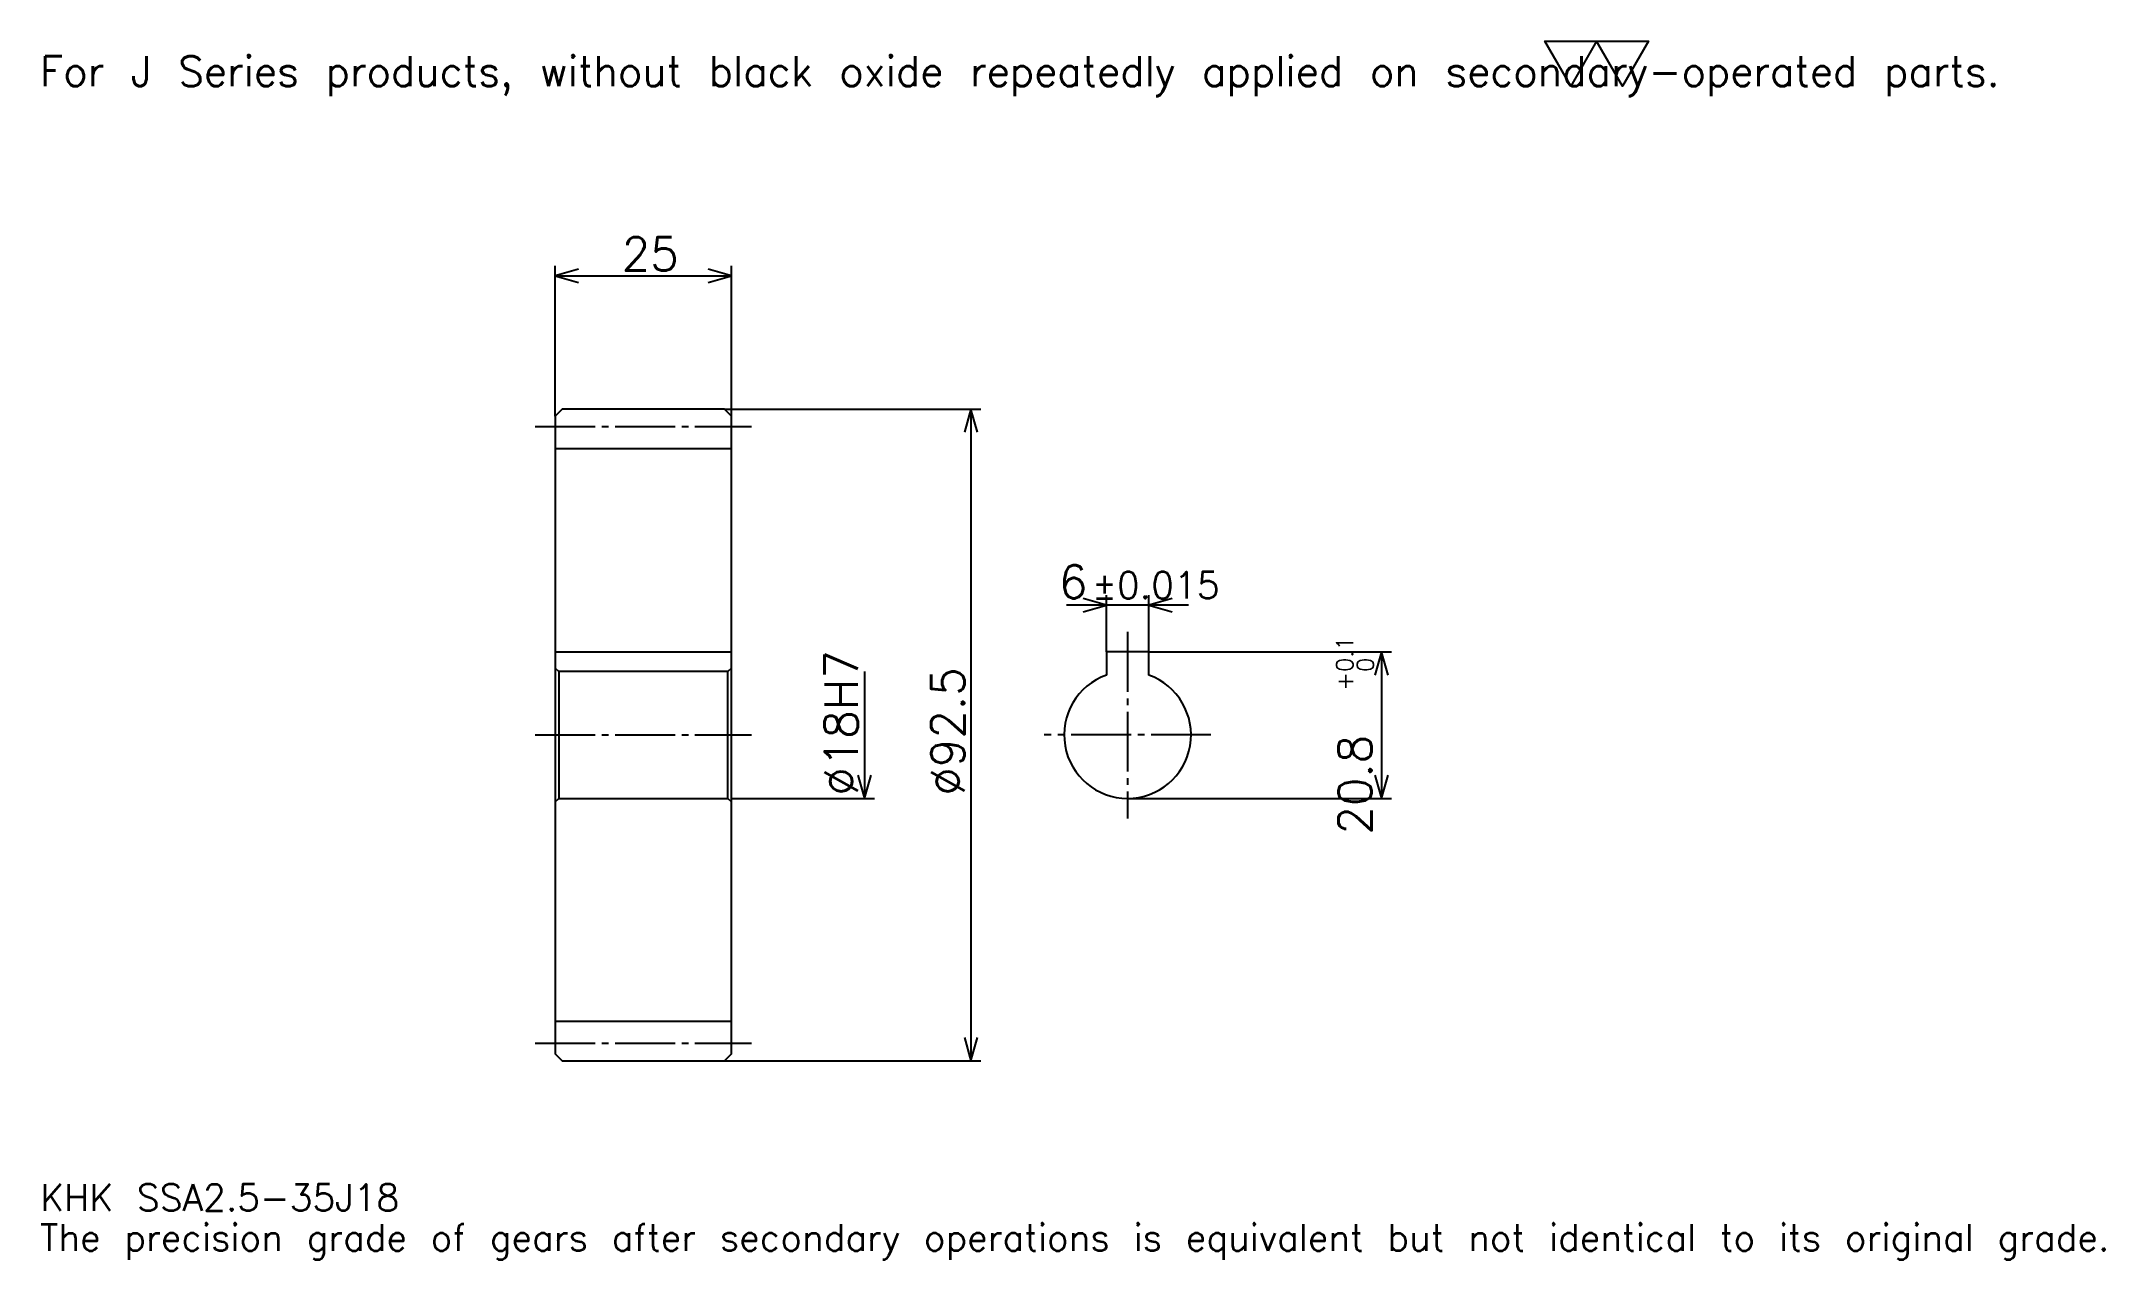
# Model space of a CAD drawing. Extents: x 10 to 302, y 3 to 176.
import ezdxf

# ---------------------------------------------------------------- set-up
doc = ezdxf.new("R2010")
doc.units = 0
doc.linetypes.add('DASHDOT', pattern=[11.33152, 8.498641, -0.944293, 0.944293, -0.944293])
doc.layers.get('0').update_dxf_attribs({"linetype": 'CONTINUOUS'})
doc.layers.add('DASHDOT', color=6, linetype='DASHDOT')
doc.styles.add('KANJI', font='TXT', dxfattribs={"bigfont": 'BIGFONT'})

msp = doc.modelspace()

# ---------------------------------------------------------------- linework, layer by layer
at = {"color": 5}
for p, q in [((82.539413, 124.174591), (82.539413, 144.476898)), ((107.539413, 124.174591), (107.539413, 144.476898)), ((82.539413, 143.060455), (107.539413, 143.060455)), ((82.539413, 123.174591), (82.539413, 124.174591)), ((106.539413, 124.174591), (107.539413, 124.174591)), ((107.539413, 124.174591), (142.950409, 124.174591)), ((107.539413, 123.174591), (107.539413, 124.174591)), ((141.533981, 124.174591), (141.533981, 31.674591)), ((160.754089, 89.724594), (160.754089, 97.751083)), ((166.754089, 89.724594), (166.754089, 97.751083)), ((172.419861, 96.334648), (155.088318, 96.334648)), ((166.754089, 89.724594), (201.220795, 89.724594)), ((199.804352, 89.724594), (199.804352, 68.924591)), ((126.425285, 86.924591), (126.425285, 68.924591)), ((107.539413, 68.924591), (127.841721, 68.924591)), ((163.754089, 68.924591), (201.220795, 68.924591)), ((106.539413, 31.674591), (107.539413, 31.674591)), ((107.539413, 31.674591), (142.950409, 31.674591))]:
    msp.add_line(p, q, dxfattribs=at)
at = {"color": 4}
for p, q in [((82.539413, 118.549591), (107.539413, 118.549591)), ((82.539413, 89.724594), (107.539413, 89.724594)), ((107.539413, 87.424591), (107.039413, 86.924591)), ((82.539413, 68.424591), (83.039413, 68.924591)), ((107.539413, 68.424591), (107.039413, 68.924591)), ((82.539413, 37.299591), (107.539413, 37.299591))]:
    msp.add_line(p, q, dxfattribs=at)
at = {"color": 7}
msp.add_lwpolyline([(226.630432, 169.972824), (222.947693, 176.356247), (237.678665, 176.356247), (233.995926, 169.972824), (230.313171, 176.356247), (226.630432, 169.972824)], dxfattribs=at)
at = {"color": 5}
for points in [[(85.844444, 144.004761), (82.539413, 143.060455), (85.844444, 142.11618)], [(104.23439, 142.11618), (107.539413, 143.060455), (104.23439, 144.004761)], [(142.478271, 120.869568), (141.533981, 124.174591), (140.589691, 120.869568)], [(157.449066, 95.39035), (160.754089, 96.334648), (157.449066, 97.278938)], [(170.059113, 97.278938), (166.754089, 96.334648), (170.059113, 95.39035)], [(200.748657, 86.419563), (199.804352, 89.724594), (198.860077, 86.419563)], [(125.480988, 72.229614), (126.425285, 68.924591), (127.369583, 72.229614)], [(198.860077, 72.229622), (199.804352, 68.924591), (200.748657, 72.229622)], [(140.589691, 34.979618), (141.533981, 31.674591), (142.478271, 34.979618)]]:
    msp.add_lwpolyline(points, dxfattribs=at)
at = {"color": 4}
for points in [[(82.539413, 68.424591), (82.539413, 32.674591), (83.539413, 31.674591), (106.539413, 31.674591), (107.539413, 32.674591), (107.539413, 123.174591), (106.539413, 124.174591), (83.539413, 124.174591), (82.539413, 123.174591), (82.539413, 68.424591)], [(166.754089, 86.409874), (166.754089, 89.724594), (160.754089, 89.724594), (160.754089, 86.409874)], [(82.539413, 87.424591), (83.039413, 86.924591), (83.039413, 68.924591), (107.039413, 68.924591), (107.039413, 86.924591), (83.039413, 86.924591)]]:
    msp.add_lwpolyline(points, dxfattribs=at)
msp.add_arc((163.754089, 77.924591), 9, 109.47122094, 70.52877906, dxfattribs=at)
at = {"layer": 'DASHDOT', "color": 7}
for p, q in [((79.706535, 121.674591), (110.372292, 121.674591)), ((163.754089, 92.557472), (163.754089, 66.091713)), ((79.706535, 77.924591), (110.372292, 77.924591)), ((175.586975, 77.924591), (151.921204, 77.924591)), ((79.706535, 34.174591), (110.372292, 34.174591))]:
    msp.add_line(p, q, dxfattribs=at)

# ---------------------------------------------------------------- texts
at = {"color": 7, "style": 'KANJI'}
for s, height, p in [('For J Series products, without black oxide repeatedly applied on secondary-operated parts.', 4.249321, (9.442935, 169.972824)), ('25', 4.721467, (91.970459, 143.815887)), ('6', 4.721467, (154.008057, 97.278938)), ('%%p0.015', 3.777174, (158.681717, 97.278938)), ('KHK SSA2.5-35J18', 3.777174, (9.442935, 10.387228)), ('The precision grade of gears after secondary operations is equivalent but not identical to its original grade.', 3.777174, (9.442935, 4.721467))]:
    msp.add_text(s, height=height, dxfattribs=at).set_placement(p)
for s, height, p in [('0.1', 2.360734, (195.743896, 86.862396)), ('%%c18H7', 4.721467, (125.480988, 69.307915)), ('0', 2.360734, (198.671204, 86.862396)), ('%%c92.5', 4.721467, (140.589691, 69.307915)), ('+', 2.360734, (195.743896, 84.218376)), ('20.8', 4.721467, (198.387909, 63.781998))]:
    msp.add_text(s, height=height, rotation=90, dxfattribs=at).set_placement(p)

doc.saveas('drawing.dxf')
